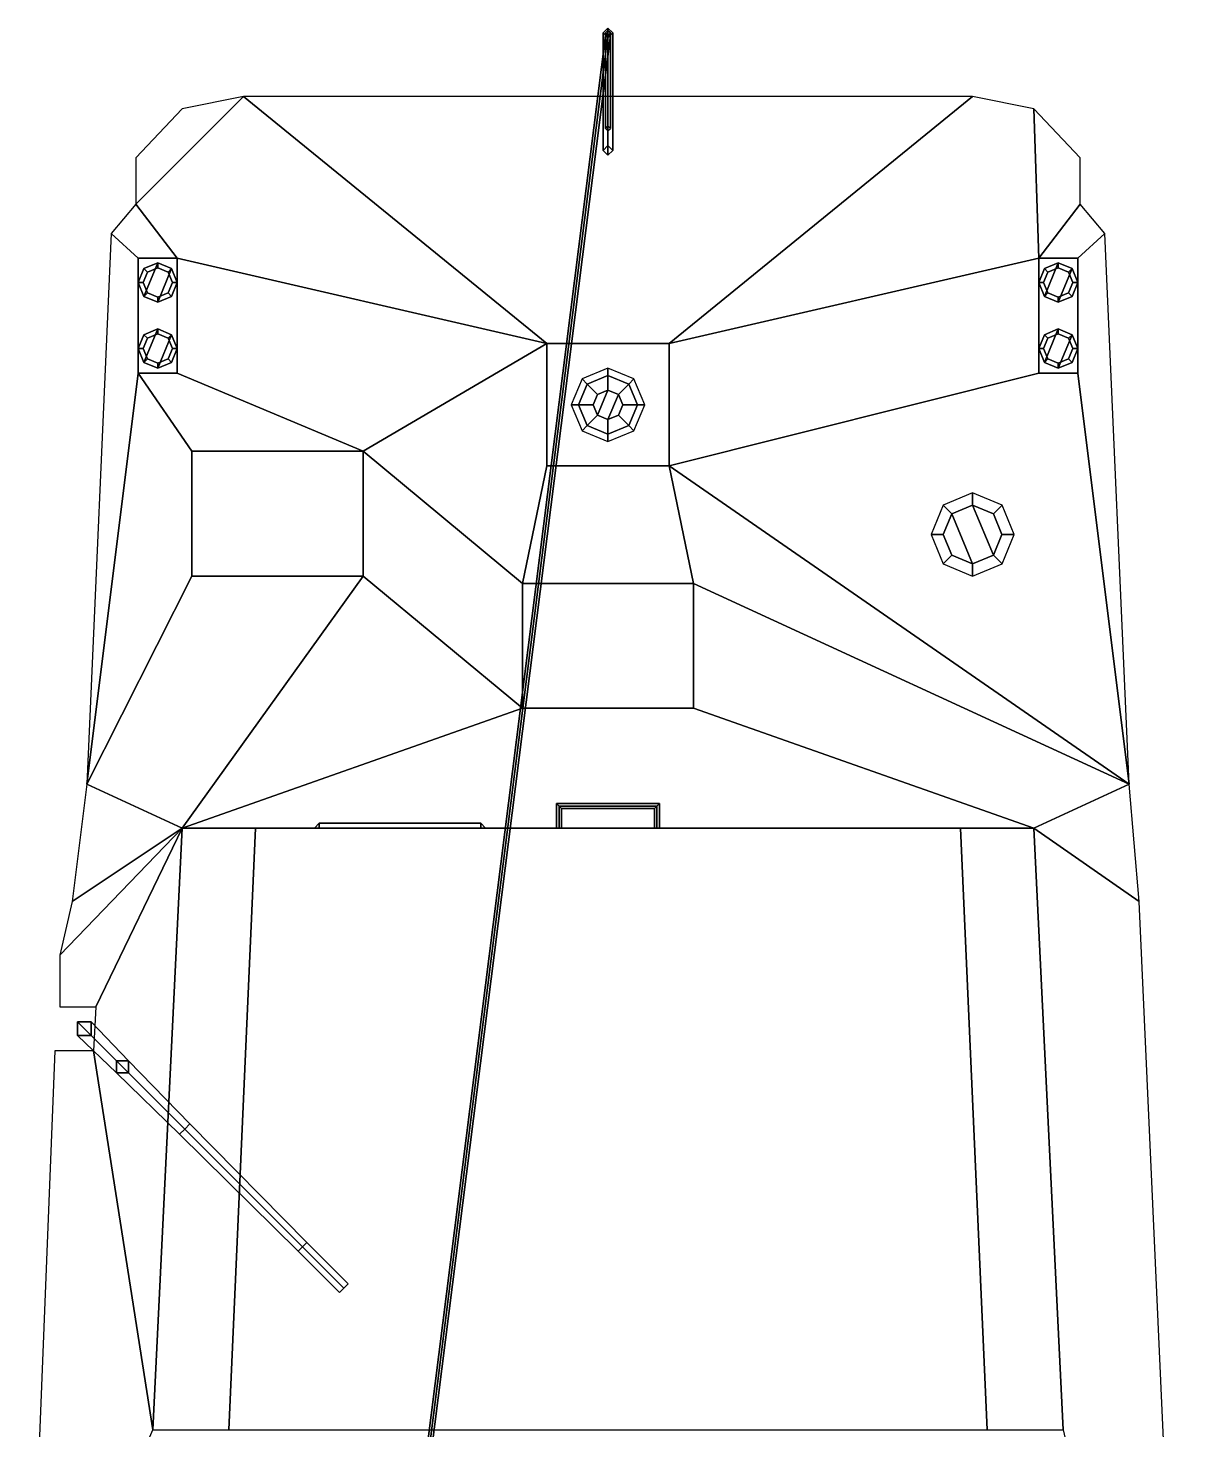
# Model space of a CAD drawing. Extents: x -2.4 to 2.4, y -9.4 to 9.3.
# Drawn here: x -2.37 to 2.37, y 3.6 to 9.33 of the extents above; entities that cross this region are included whole.
import ezdxf

# ---------------------------------------------------------------- set-up
doc = ezdxf.new("R2010")
doc.units = 0
doc.layers.add('SUPERSTRUCTURE', color=3, linetype='CONTINUOUS')

msp = doc.modelspace()

# ---------------------------------------------------------------- linework, layer by layer
at = {"layer": 'SUPERSTRUCTURE'}
for points in [[(0, 9.3, 2.54), (-0.01, 9.3, 2.53), (-1.23, -0.35, 4.94), (-1.22, -0.35, 4.95)], [(-0.01, 9.3, 2.53), (0, 9.3, 2.52), (-1.22, -0.35, 4.93), (-1.23, -0.35, 4.94)], [(0.01, 9.3, 2.53), (0, 9.3, 2.54), (-1.22, -0.35, 4.95), (-1.21, -0.35, 4.94)], [(0, 9.3, 2.52), (0.01, 9.3, 2.53), (-1.21, -0.35, 4.94), (-1.22, -0.35, 4.93)], [(0, 8.85, 0.71), (-0.02, 8.83, 0.71), (-0.02, 9.31, 2.55), (0, 9.33, 2.55)], [(-0.02, 9.31, 2.55), (0, 9.29, 2.55), (0.02, 9.31, 2.55), (0, 9.33, 2.55)], [(-0.02, 8.83, 0.71), (0, 8.81, 0.71), (0, 9.29, 2.55), (-0.02, 9.31, 2.55)], [(0, 8.93, 0.71), (-0.01, 8.92, 0.71), (-0.01, 9.31, 1.96), (0, 9.32, 1.96)], [(0, 9.32, 1.96), (-0.01, 9.31, 1.96), (-0.01, 9.31, 2.52), (0, 9.32, 2.52)], [(-0.01, 8.92, 0.71), (0, 8.91, 0.71), (0, 9.3, 1.96), (-0.01, 9.31, 1.96)], [(-0.01, 9.31, 1.96), (0, 9.3, 1.96), (0, 9.3, 2.52), (-0.01, 9.31, 2.52)], [(0.02, 8.83, 0.71), (0, 8.85, 0.71), (0, 9.33, 2.55), (0.02, 9.31, 2.55)], [(0.01, 8.92, 0.71), (0, 8.93, 0.71), (0, 9.32, 1.96), (0.01, 9.31, 1.96)], [(0.01, 9.31, 1.96), (0, 9.32, 1.96), (0, 9.32, 2.52), (0.01, 9.31, 2.52)], [(0, 8.81, 0.71), (0.02, 8.83, 0.71), (0.02, 9.31, 2.55), (0, 9.29, 2.55)], [(0, 8.91, 0.71), (0.01, 8.92, 0.71), (0.01, 9.31, 1.96), (0, 9.3, 1.96)], [(0, 9.3, 1.96), (0.01, 9.31, 1.96), (0.01, 9.31, 2.52), (0, 9.3, 2.52)], [(-1.49, 9.05, 0.71), (-1.74, 9, 0.71), (-1.93, 8.8, 0.71), (-1.93, 8.61, 0.71)], [(-0.25, 8.04, 0.71), (-1.49, 9.05, 0.71), (-1.93, 8.61, 0.71), (-1.76, 8.39, 0.71)], [(0.25, 8.04, 0.71), (1.49, 9.05, 0.71), (-1.49, 9.05, 0.71), (-0.25, 8.04, 0.71)], [(0.25, 8.04, 0.71), (1.76, 8.39, 0.71), (1.74, 9, 0.71), (1.49, 9.05, 0.71)], [(1.76, 8.39, 0.71), (1.93, 8.61, 0.71), (1.93, 8.8, 0.71), (1.74, 9, 0.71)], [(-1.76, 8.39, 0.71), (-1.93, 8.61, 0.71), (-2.03, 8.49, 0.71), (-1.92, 8.39, 0.71)], [(1.92, 8.39, 0.71), (2.03, 8.49, 0.71), (1.93, 8.61, 0.71), (1.76, 8.39, 0.71)], [(-2.03, 8.49, 0.71), (-2.13, 6.24, 0.71), (-1.92, 7.92, 0.71), (-1.92, 8.39, 0.71)], [(1.92, 7.92, 0.71), (2.13, 6.24, 0.71), (2.03, 8.49, 0.71), (1.92, 8.39, 0.71)], [(-1.76, 8.39, 0.73), (-1.76, 8.39, 0.71), (-1.92, 8.39, 0.71), (-1.92, 8.39, 0.73)], [(-1.92, 8.39, 0.71), (-1.92, 7.92, 0.71), (-1.92, 7.92, 0.73), (-1.92, 8.39, 0.73)], [(-1.92, 8.39, 0.73), (-1.92, 7.92, 0.73), (-1.76, 7.92, 0.73), (-1.76, 8.39, 0.73)], [(-1.8966, 8.2334, 0.83), (-1.84, 8.37, 0.83), (-1.8966, 8.3466, 0.83), (-1.92, 8.29, 0.83)], [(-1.84, 8.21, 0.83), (-1.7834, 8.3466, 0.83), (-1.84, 8.37, 0.83), (-1.8966, 8.2334, 0.83)], [(-1.84, 8.35, 0.81), (-1.8824, 8.3324, 0.81), (-1.8966, 8.3466, 0.83), (-1.84, 8.37, 0.83)], [(-1.7976, 8.3324, 0.81), (-1.84, 8.35, 0.81), (-1.84, 8.37, 0.83), (-1.7834, 8.3466, 0.83)], [(-1.76, 7.92, 0.73), (-1.76, 7.92, 0.71), (-1.76, 8.39, 0.71), (-1.76, 8.39, 0.73)], [(-1.76, 7.92, 0.71), (-1, 7.6, 0.71), (-0.25, 8.04, 0.71), (-1.76, 8.39, 0.71)], [(0.25, 7.54, 0.71), (1.76, 7.92, 0.71), (1.76, 8.39, 0.71), (0.25, 8.04, 0.71)], [(1.76, 8.39, 0.73), (1.76, 7.92, 0.73), (1.92, 7.92, 0.73), (1.92, 8.39, 0.73)], [(1.76, 8.39, 0.71), (1.76, 7.92, 0.71), (1.76, 7.92, 0.73), (1.76, 8.39, 0.73)], [(1.92, 8.39, 0.73), (1.92, 8.39, 0.71), (1.76, 8.39, 0.71), (1.76, 8.39, 0.73)], [(1.7834, 8.2334, 0.83), (1.84, 8.37, 0.83), (1.7834, 8.3466, 0.83), (1.76, 8.29, 0.83)], [(1.84, 8.35, 0.81), (1.7976, 8.3324, 0.81), (1.7834, 8.3466, 0.83), (1.84, 8.37, 0.83)], [(1.84, 8.21, 0.83), (1.8966, 8.3466, 0.83), (1.84, 8.37, 0.83), (1.7834, 8.2334, 0.83)], [(1.8824, 8.3324, 0.81), (1.84, 8.35, 0.81), (1.84, 8.37, 0.83), (1.8966, 8.3466, 0.83)], [(1.92, 7.92, 0.73), (1.92, 7.92, 0.71), (1.92, 8.39, 0.71), (1.92, 8.39, 0.73)], [(-1.8824, 8.3324, 0.81), (-1.9, 8.29, 0.81), (-1.92, 8.29, 0.83), (-1.8966, 8.3466, 0.83)], [(-1.8824, 8.3324, 0.73), (-1.9, 8.29, 0.73), (-1.9, 8.29, 0.81), (-1.8824, 8.3324, 0.81)], [(-1.84, 8.35, 0.73), (-1.8824, 8.3324, 0.73), (-1.8824, 8.3324, 0.81), (-1.84, 8.35, 0.81)], [(-1.7976, 8.3324, 0.73), (-1.84, 8.35, 0.73), (-1.84, 8.35, 0.81), (-1.7976, 8.3324, 0.81)], [(-1.7834, 8.2334, 0.83), (-1.76, 8.29, 0.83), (-1.7834, 8.3466, 0.83), (-1.84, 8.21, 0.83)], [(-1.78, 8.29, 0.81), (-1.7976, 8.3324, 0.81), (-1.7834, 8.3466, 0.83), (-1.76, 8.29, 0.83)], [(-1.78, 8.29, 0.73), (-1.7976, 8.3324, 0.73), (-1.7976, 8.3324, 0.81), (-1.78, 8.29, 0.81)], [(1.7976, 8.3324, 0.81), (1.78, 8.29, 0.81), (1.76, 8.29, 0.83), (1.7834, 8.3466, 0.83)], [(1.7976, 8.3324, 0.73), (1.78, 8.29, 0.73), (1.78, 8.29, 0.81), (1.7976, 8.3324, 0.81)], [(1.84, 8.35, 0.73), (1.7976, 8.3324, 0.73), (1.7976, 8.3324, 0.81), (1.84, 8.35, 0.81)], [(1.8824, 8.3324, 0.73), (1.84, 8.35, 0.73), (1.84, 8.35, 0.81), (1.8824, 8.3324, 0.81)], [(1.8966, 8.2334, 0.83), (1.92, 8.29, 0.83), (1.8966, 8.3466, 0.83), (1.84, 8.21, 0.83)], [(1.9, 8.29, 0.81), (1.8824, 8.3324, 0.81), (1.8966, 8.3466, 0.83), (1.92, 8.29, 0.83)], [(1.9, 8.29, 0.73), (1.8824, 8.3324, 0.73), (1.8824, 8.3324, 0.81), (1.9, 8.29, 0.81)], [(-1.9, 8.29, 0.81), (-1.8824, 8.2476, 0.81), (-1.8966, 8.2334, 0.83), (-1.92, 8.29, 0.83)], [(-1.9, 8.29, 0.73), (-1.8824, 8.2476, 0.73), (-1.8824, 8.2476, 0.81), (-1.9, 8.29, 0.81)], [(-1.7976, 8.2476, 0.73), (-1.78, 8.29, 0.73), (-1.78, 8.29, 0.81), (-1.7976, 8.2476, 0.81)], [(-1.7976, 8.2476, 0.81), (-1.78, 8.29, 0.81), (-1.76, 8.29, 0.83), (-1.7834, 8.2334, 0.83)], [(1.78, 8.29, 0.81), (1.7976, 8.2476, 0.81), (1.7834, 8.2334, 0.83), (1.76, 8.29, 0.83)], [(1.78, 8.29, 0.73), (1.7976, 8.2476, 0.73), (1.7976, 8.2476, 0.81), (1.78, 8.29, 0.81)], [(1.8824, 8.2476, 0.81), (1.9, 8.29, 0.81), (1.92, 8.29, 0.83), (1.8966, 8.2334, 0.83)], [(1.8824, 8.2476, 0.73), (1.9, 8.29, 0.73), (1.9, 8.29, 0.81), (1.8824, 8.2476, 0.81)], [(-1.8824, 8.2476, 0.81), (-1.84, 8.23, 0.81), (-1.84, 8.21, 0.83), (-1.8966, 8.2334, 0.83)], [(-1.8824, 8.2476, 0.73), (-1.84, 8.23, 0.73), (-1.84, 8.23, 0.81), (-1.8824, 8.2476, 0.81)], [(-1.84, 8.23, 0.73), (-1.7976, 8.2476, 0.73), (-1.7976, 8.2476, 0.81), (-1.84, 8.23, 0.81)], [(-1.84, 8.23, 0.81), (-1.7976, 8.2476, 0.81), (-1.7834, 8.2334, 0.83), (-1.84, 8.21, 0.83)], [(1.7976, 8.2476, 0.81), (1.84, 8.23, 0.81), (1.84, 8.21, 0.83), (1.7834, 8.2334, 0.83)], [(1.7976, 8.2476, 0.73), (1.84, 8.23, 0.73), (1.84, 8.23, 0.81), (1.7976, 8.2476, 0.81)], [(1.84, 8.23, 0.81), (1.8824, 8.2476, 0.81), (1.8966, 8.2334, 0.83), (1.84, 8.21, 0.83)], [(1.84, 8.23, 0.73), (1.8824, 8.2476, 0.73), (1.8824, 8.2476, 0.81), (1.84, 8.23, 0.81)], [(-1.8966, 7.9634, 0.83), (-1.84, 8.1, 0.83), (-1.8966, 8.0766, 0.83), (-1.92, 8.02, 0.83)], [(-1.84, 7.94, 0.83), (-1.7834, 8.0766, 0.83), (-1.84, 8.1, 0.83), (-1.8966, 7.9634, 0.83)], [(-1.84, 8.08, 0.81), (-1.8824, 8.0624, 0.81), (-1.8966, 8.0766, 0.83), (-1.84, 8.1, 0.83)], [(-1.84, 8.08, 0.73), (-1.8824, 8.0624, 0.73), (-1.8824, 8.0624, 0.81), (-1.84, 8.08, 0.81)], [(-1.7976, 8.0624, 0.81), (-1.84, 8.08, 0.81), (-1.84, 8.1, 0.83), (-1.7834, 8.0766, 0.83)], [(-1.7976, 8.0624, 0.73), (-1.84, 8.08, 0.73), (-1.84, 8.08, 0.81), (-1.7976, 8.0624, 0.81)], [(1.7834, 7.9634, 0.83), (1.84, 8.1, 0.83), (1.7834, 8.0766, 0.83), (1.76, 8.02, 0.83)], [(1.84, 7.94, 0.83), (1.8966, 8.0766, 0.83), (1.84, 8.1, 0.83), (1.7834, 7.9634, 0.83)], [(1.84, 8.08, 0.81), (1.7976, 8.0624, 0.81), (1.7834, 8.0766, 0.83), (1.84, 8.1, 0.83)], [(1.84, 8.08, 0.73), (1.7976, 8.0624, 0.73), (1.7976, 8.0624, 0.81), (1.84, 8.08, 0.81)], [(1.8824, 8.0624, 0.81), (1.84, 8.08, 0.81), (1.84, 8.1, 0.83), (1.8966, 8.0766, 0.83)], [(1.8824, 8.0624, 0.73), (1.84, 8.08, 0.73), (1.84, 8.08, 0.81), (1.8824, 8.0624, 0.81)], [(-1.8824, 8.0624, 0.81), (-1.9, 8.02, 0.81), (-1.92, 8.02, 0.83), (-1.8966, 8.0766, 0.83)], [(-1.8824, 8.0624, 0.73), (-1.9, 8.02, 0.73), (-1.9, 8.02, 0.81), (-1.8824, 8.0624, 0.81)], [(-1.7834, 7.9634, 0.83), (-1.76, 8.02, 0.83), (-1.7834, 8.0766, 0.83), (-1.84, 7.94, 0.83)], [(-1.78, 8.02, 0.81), (-1.7976, 8.0624, 0.81), (-1.7834, 8.0766, 0.83), (-1.76, 8.02, 0.83)], [(-1.78, 8.02, 0.73), (-1.7976, 8.0624, 0.73), (-1.7976, 8.0624, 0.81), (-1.78, 8.02, 0.81)], [(-0.35, 7.06, 0.71), (-0.25, 7.54, 0.71), (-0.25, 8.04, 0.71), (-1, 7.6, 0.71)], [(-0.25, 8.04, 0.71), (-0.25, 7.54, 0.71), (-0.25, 7.54, 0.74), (-0.25, 8.04, 0.74)], [(0.25, 8.04, 0.74), (0.25, 8.04, 0.71), (-0.25, 8.04, 0.71), (-0.25, 8.04, 0.74)], [(-0.25, 8.04, 0.74), (-0.25, 7.54, 0.74), (0.25, 7.54, 0.74), (0.25, 8.04, 0.74)], [(0.25, 7.54, 0.74), (0.25, 7.54, 0.71), (0.25, 8.04, 0.71), (0.25, 8.04, 0.74)], [(1.7976, 8.0624, 0.81), (1.78, 8.02, 0.81), (1.76, 8.02, 0.83), (1.7834, 8.0766, 0.83)], [(1.7976, 8.0624, 0.73), (1.78, 8.02, 0.73), (1.78, 8.02, 0.81), (1.7976, 8.0624, 0.81)], [(1.8966, 7.9634, 0.83), (1.92, 8.02, 0.83), (1.8966, 8.0766, 0.83), (1.84, 7.94, 0.83)], [(1.9, 8.02, 0.81), (1.8824, 8.0624, 0.81), (1.8966, 8.0766, 0.83), (1.92, 8.02, 0.83)], [(1.9, 8.02, 0.73), (1.8824, 8.0624, 0.73), (1.8824, 8.0624, 0.81), (1.9, 8.02, 0.81)], [(-1.9, 8.02, 0.81), (-1.8824, 7.9776, 0.81), (-1.8966, 7.9634, 0.83), (-1.92, 8.02, 0.83)], [(-1.9, 8.02, 0.73), (-1.8824, 7.9776, 0.73), (-1.8824, 7.9776, 0.81), (-1.9, 8.02, 0.81)], [(-1.8824, 7.9776, 0.81), (-1.84, 7.96, 0.81), (-1.84, 7.94, 0.83), (-1.8966, 7.9634, 0.83)], [(-1.8824, 7.9776, 0.73), (-1.84, 7.96, 0.73), (-1.84, 7.96, 0.81), (-1.8824, 7.9776, 0.81)], [(-1.84, 7.96, 0.73), (-1.7976, 7.9776, 0.73), (-1.7976, 7.9776, 0.81), (-1.84, 7.96, 0.81)], [(-1.84, 7.96, 0.81), (-1.7976, 7.9776, 0.81), (-1.7834, 7.9634, 0.83), (-1.84, 7.94, 0.83)], [(-1.7976, 7.9776, 0.73), (-1.78, 8.02, 0.73), (-1.78, 8.02, 0.81), (-1.7976, 7.9776, 0.81)], [(-1.7976, 7.9776, 0.81), (-1.78, 8.02, 0.81), (-1.76, 8.02, 0.83), (-1.7834, 7.9634, 0.83)], [(1.78, 8.02, 0.81), (1.7976, 7.9776, 0.81), (1.7834, 7.9634, 0.83), (1.76, 8.02, 0.83)], [(1.78, 8.02, 0.73), (1.7976, 7.9776, 0.73), (1.7976, 7.9776, 0.81), (1.78, 8.02, 0.81)], [(1.7976, 7.9776, 0.81), (1.84, 7.96, 0.81), (1.84, 7.94, 0.83), (1.7834, 7.9634, 0.83)], [(1.7976, 7.9776, 0.73), (1.84, 7.96, 0.73), (1.84, 7.96, 0.81), (1.7976, 7.9776, 0.81)], [(1.84, 7.96, 0.73), (1.8824, 7.9776, 0.73), (1.8824, 7.9776, 0.81), (1.84, 7.96, 0.81)], [(1.84, 7.96, 0.81), (1.8824, 7.9776, 0.81), (1.8966, 7.9634, 0.83), (1.84, 7.94, 0.83)], [(1.8824, 7.9776, 0.73), (1.9, 8.02, 0.73), (1.9, 8.02, 0.81), (1.8824, 7.9776, 0.81)], [(1.8824, 7.9776, 0.81), (1.9, 8.02, 0.81), (1.92, 8.02, 0.83), (1.8966, 7.9634, 0.83)], [(-1.92, 7.92, 0.71), (-2.13, 6.24, 0.71), (-1.7, 7.09, 0.71), (-1.7, 7.6, 0.71)], [(-1.92, 7.92, 0.73), (-1.92, 7.92, 0.71), (-1.76, 7.92, 0.71), (-1.76, 7.92, 0.73)], [(-1.92, 7.92, 0.71), (-1.7, 7.6, 0.71), (-1, 7.6, 0.71), (-1.76, 7.92, 0.71)], [(0, 7.94, 0.74), (-0.1061, 7.8961, 0.74), (-0.0849, 7.8749, 0.78), (0, 7.91, 0.78)], [(0, 7.91, 0.78), (-0.0849, 7.8749, 0.78), (-0.0424, 7.8324, 0.95), (0, 7.85, 0.95)], [(0.1061, 7.8961, 0.74), (0, 7.94, 0.74), (0, 7.91, 0.78), (0.0849, 7.8749, 0.78)], [(0.0849, 7.8749, 0.78), (0, 7.91, 0.78), (0, 7.85, 0.95), (0.0424, 7.8324, 0.95)], [(1.76, 7.92, 0.71), (0.25, 7.54, 0.71), (2.13, 6.24, 0.71), (1.92, 7.92, 0.71)], [(1.76, 7.92, 0.73), (1.76, 7.92, 0.71), (1.92, 7.92, 0.71), (1.92, 7.92, 0.73)], [(-0.1061, 7.8961, 0.74), (-0.15, 7.79, 0.74), (-0.12, 7.79, 0.78), (-0.0849, 7.8749, 0.78)], [(-0.0849, 7.8749, 0.78), (-0.12, 7.79, 0.78), (-0.06, 7.79, 0.95), (-0.0424, 7.8324, 0.95)], [(0.12, 7.79, 0.78), (0.0849, 7.8749, 0.78), (0.0424, 7.8324, 0.95), (0.06, 7.79, 0.95)], [(0.15, 7.79, 0.74), (0.1061, 7.8961, 0.74), (0.0849, 7.8749, 0.78), (0.12, 7.79, 0.78)], [(-0.0424, 7.7476, 1.01), (0, 7.85, 1.01), (-0.0424, 7.8324, 1.01), (-0.06, 7.79, 1.01)], [(-0.0424, 7.8324, 0.95), (-0.06, 7.79, 0.95), (-0.06, 7.79, 1.01), (-0.0424, 7.8324, 1.01)], [(0, 7.85, 0.95), (-0.0424, 7.8324, 0.95), (-0.0424, 7.8324, 1.01), (0, 7.85, 1.01)], [(0, 7.73, 1.01), (0.0424, 7.8324, 1.01), (0, 7.85, 1.01), (-0.0424, 7.7476, 1.01)], [(0.0424, 7.8324, 0.95), (0, 7.85, 0.95), (0, 7.85, 1.01), (0.0424, 7.8324, 1.01)], [(0.0424, 7.7476, 1.01), (0.06, 7.79, 1.01), (0.0424, 7.8324, 1.01), (0, 7.73, 1.01)], [(0.06, 7.79, 0.95), (0.0424, 7.8324, 0.95), (0.0424, 7.8324, 1.01), (0.06, 7.79, 1.01)], [(-0.15, 7.79, 0.74), (-0.1061, 7.6839, 0.74), (-0.0849, 7.7051, 0.78), (-0.12, 7.79, 0.78)], [(-0.12, 7.79, 0.78), (-0.0849, 7.7051, 0.78), (-0.0424, 7.7476, 0.95), (-0.06, 7.79, 0.95)], [(-0.0849, 7.7051, 0.78), (0, 7.67, 0.78), (0, 7.73, 0.95), (-0.0424, 7.7476, 0.95)], [(-0.06, 7.79, 0.95), (-0.0424, 7.7476, 0.95), (-0.0424, 7.7476, 1.01), (-0.06, 7.79, 1.01)], [(-0.0424, 7.7476, 0.95), (0, 7.73, 0.95), (0, 7.73, 1.01), (-0.0424, 7.7476, 1.01)], [(0, 7.67, 0.78), (0.0849, 7.7051, 0.78), (0.0424, 7.7476, 0.95), (0, 7.73, 0.95)], [(0, 7.73, 0.95), (0.0424, 7.7476, 0.95), (0.0424, 7.7476, 1.01), (0, 7.73, 1.01)], [(0.0849, 7.7051, 0.78), (0.12, 7.79, 0.78), (0.06, 7.79, 0.95), (0.0424, 7.7476, 0.95)], [(0.0424, 7.7476, 0.95), (0.06, 7.79, 0.95), (0.06, 7.79, 1.01), (0.0424, 7.7476, 1.01)], [(0.1061, 7.6839, 0.74), (0.15, 7.79, 0.74), (0.12, 7.79, 0.78), (0.0849, 7.7051, 0.78)], [(-0.1061, 7.6839, 0.74), (0, 7.64, 0.74), (0, 7.67, 0.78), (-0.0849, 7.7051, 0.78)], [(0, 7.64, 0.74), (0.1061, 7.6839, 0.74), (0.0849, 7.7051, 0.78), (0, 7.67, 0.78)], [(-1.7, 7.6, 0.77), (-1.7, 7.09, 0.77), (-1, 7.09, 0.77), (-1, 7.6, 0.77)], [(-1.7, 7.6, 0.71), (-1.7, 7.09, 0.71), (-1.7, 7.09, 0.77), (-1.7, 7.6, 0.77)], [(-1, 7.6, 0.77), (-1, 7.6, 0.71), (-1.7, 7.6, 0.71), (-1.7, 7.6, 0.77)], [(-1, 7.09, 0.77), (-1, 7.09, 0.71), (-1, 7.6, 0.71), (-1, 7.6, 0.77)], [(-1, 7.09, 0.71), (-0.35, 6.55, 0.71), (-0.35, 7.06, 0.71), (-1, 7.6, 0.71)], [(0.35, 7.06, 0.71), (0.25, 7.54, 0.71), (-0.25, 7.54, 0.71), (-0.35, 7.06, 0.71)], [(-0.25, 7.54, 0.74), (-0.25, 7.54, 0.71), (0.25, 7.54, 0.71), (0.25, 7.54, 0.74)], [(2.13, 6.24, 0.71), (2.13, 6.24, 0.71), (0.25, 7.54, 0.71), (0.35, 7.06, 0.71)], [(1.49, 7.43, 0.73), (1.3698, 7.3802, 0.73), (1.4051, 7.3449, 0.78), (1.49, 7.38, 0.78)], [(1.6102, 7.3802, 0.73), (1.49, 7.43, 0.73), (1.49, 7.38, 0.78), (1.5749, 7.3449, 0.78)], [(1.3698, 7.3802, 0.73), (1.32, 7.26, 0.73), (1.37, 7.26, 0.78), (1.4051, 7.3449, 0.78)], [(1.4051, 7.3449, 0.71), (1.37, 7.26, 0.71), (1.37, 7.26, 0.73), (1.4051, 7.3449, 0.73)], [(1.37, 7.26, 0.78), (1.4051, 7.1751, 0.78), (1.49, 7.14, 0.78), (1.4051, 7.3449, 0.78)], [(1.49, 7.38, 0.71), (1.4051, 7.3449, 0.71), (1.4051, 7.3449, 0.73), (1.49, 7.38, 0.73)], [(1.4051, 7.3449, 0.78), (1.49, 7.14, 0.78), (1.5749, 7.1751, 0.78), (1.49, 7.38, 0.78)], [(1.5749, 7.3449, 0.71), (1.49, 7.38, 0.71), (1.49, 7.38, 0.73), (1.5749, 7.3449, 0.73)], [(1.49, 7.38, 0.78), (1.5749, 7.1751, 0.78), (1.61, 7.26, 0.78), (1.5749, 7.3449, 0.78)], [(1.66, 7.26, 0.73), (1.6102, 7.3802, 0.73), (1.5749, 7.3449, 0.78), (1.61, 7.26, 0.78)], [(1.61, 7.26, 0.71), (1.5749, 7.3449, 0.71), (1.5749, 7.3449, 0.73), (1.61, 7.26, 0.73)], [(1.32, 7.26, 0.73), (1.3698, 7.1398, 0.73), (1.4051, 7.1751, 0.78), (1.37, 7.26, 0.78)], [(1.37, 7.26, 0.71), (1.4051, 7.1751, 0.71), (1.4051, 7.1751, 0.73), (1.37, 7.26, 0.73)], [(1.6102, 7.1398, 0.73), (1.66, 7.26, 0.73), (1.61, 7.26, 0.78), (1.5749, 7.1751, 0.78)], [(1.5749, 7.1751, 0.71), (1.61, 7.26, 0.71), (1.61, 7.26, 0.73), (1.5749, 7.1751, 0.73)], [(1.3698, 7.1398, 0.73), (1.49, 7.09, 0.73), (1.49, 7.14, 0.78), (1.4051, 7.1751, 0.78)], [(1.4051, 7.1751, 0.71), (1.49, 7.14, 0.71), (1.49, 7.14, 0.73), (1.4051, 7.1751, 0.73)], [(1.49, 7.09, 0.73), (1.6102, 7.1398, 0.73), (1.5749, 7.1751, 0.78), (1.49, 7.14, 0.78)], [(1.49, 7.14, 0.71), (1.5749, 7.1751, 0.71), (1.5749, 7.1751, 0.73), (1.49, 7.14, 0.73)], [(-1.7, 7.09, 0.71), (-2.13, 6.24, 0.71), (-1.74, 6.06, 0.71), (-1, 7.09, 0.71)], [(-1.74, 6.06, 0.71), (-1.74, 6.06, 0.71), (-0.35, 6.55, 0.71), (-1, 7.09, 0.71)], [(-1.7, 7.09, 0.77), (-1.7, 7.09, 0.71), (-1, 7.09, 0.71), (-1, 7.09, 0.77)], [(-0.35, 7.06, 0.71), (-0.35, 6.55, 0.71), (-0.35, 6.55, 0.77), (-0.35, 7.06, 0.77)], [(0.35, 7.06, 0.77), (0.35, 7.06, 0.71), (-0.35, 7.06, 0.71), (-0.35, 7.06, 0.77)], [(-0.35, 7.06, 0.77), (-0.35, 6.55, 0.77), (0.35, 6.55, 0.77), (0.35, 7.06, 0.77)], [(0.35, 6.55, 0.77), (0.35, 6.55, 0.71), (0.35, 7.06, 0.71), (0.35, 7.06, 0.77)], [(0.35, 6.55, 0.71), (1.74, 6.06, 0.71), (2.13, 6.24, 0.71), (0.35, 7.06, 0.71)], [(-0.35, 6.55, 0.71), (-1.74, 6.06, 0.71), (1.74, 6.06, 0.71), (0.35, 6.55, 0.71)], [(-0.35, 6.55, 0.77), (-0.35, 6.55, 0.71), (0.35, 6.55, 0.71), (0.35, 6.55, 0.77)], [(-1.74, 6.06, 0.71), (-1.74, 6.06, 0.71), (-2.13, 6.24, 0.71), (-2.19, 5.76, 0.71)], [(1.74, 6.06, 0.71), (2.17, 5.76, 0.71), (2.13, 6.24, 0.71), (1.74, 6.06, 0.71)], [(-0.2, 6.15, 0.91), (-0.21, 6.16, 0.9), (-0.21, 6.06, 0.9), (-0.2, 6.06, 0.91)], [(-0.21, 6.16, 0.9), (-0.2, 6.15, 0.89), (-0.2, 6.06, 0.89), (-0.21, 6.06, 0.9)], [(-0.21, 6.16, 0.9), (-0.2, 6.15, 0.91), (0.2, 6.15, 0.91), (0.21, 6.16, 0.9)], [(-0.2, 6.15, 0.89), (-0.21, 6.16, 0.9), (0.21, 6.16, 0.9), (0.2, 6.15, 0.89)], [(-0.2, 6.15, 1.81), (-0.21, 6.16, 1.8), (-0.21, 6.06, 1.8), (-0.2, 6.06, 1.81)], [(-0.21, 6.16, 1.8), (-0.2, 6.15, 1.79), (-0.2, 6.06, 1.79), (-0.21, 6.06, 1.8)], [(-0.21, 6.16, 1.8), (-0.2, 6.15, 1.81), (0.2, 6.15, 1.81), (0.21, 6.16, 1.8)], [(-0.2, 6.15, 1.79), (-0.21, 6.16, 1.8), (0.21, 6.16, 1.8), (0.2, 6.15, 1.79)], [(-0.21, 6.16, 1.2), (-0.2, 6.15, 1.21), (0.2, 6.15, 1.21), (0.21, 6.16, 1.2)], [(-0.2, 6.15, 1.19), (-0.21, 6.16, 1.2), (0.21, 6.16, 1.2), (0.2, 6.15, 1.19)], [(-0.2, 6.15, 1.21), (-0.21, 6.16, 1.2), (-0.21, 6.06, 1.2), (-0.2, 6.06, 1.21)], [(-0.21, 6.16, 1.2), (-0.2, 6.15, 1.19), (-0.2, 6.06, 1.19), (-0.21, 6.06, 1.2)], [(-0.2, 6.15, 1.51), (-0.21, 6.16, 1.5), (-0.21, 6.06, 1.5), (-0.2, 6.06, 1.51)], [(-0.21, 6.16, 1.5), (-0.2, 6.15, 1.49), (-0.2, 6.06, 1.49), (-0.21, 6.06, 1.5)], [(-0.21, 6.16, 1.5), (-0.2, 6.15, 1.51), (0.2, 6.15, 1.51), (0.21, 6.16, 1.5)], [(-0.2, 6.15, 1.49), (-0.21, 6.16, 1.5), (0.21, 6.16, 1.5), (0.2, 6.15, 1.49)], [(-0.19, 6.14, 0.9), (-0.2, 6.15, 0.91), (-0.2, 6.06, 0.91), (-0.19, 6.06, 0.9)], [(-0.2, 6.15, 0.89), (-0.19, 6.14, 0.9), (-0.19, 6.06, 0.9), (-0.2, 6.06, 0.89)], [(-0.2, 6.15, 0.91), (-0.19, 6.14, 0.9), (0.19, 6.14, 0.9), (0.2, 6.15, 0.91)], [(-0.19, 6.14, 0.9), (-0.2, 6.15, 0.89), (0.2, 6.15, 0.89), (0.19, 6.14, 0.9)], [(-0.19, 6.14, 1.8), (-0.2, 6.15, 1.81), (-0.2, 6.06, 1.81), (-0.19, 6.06, 1.8)], [(-0.2, 6.15, 1.79), (-0.19, 6.14, 1.8), (-0.19, 6.06, 1.8), (-0.2, 6.06, 1.79)], [(-0.2, 6.15, 1.81), (-0.19, 6.14, 1.8), (0.19, 6.14, 1.8), (0.2, 6.15, 1.81)], [(-0.19, 6.14, 1.8), (-0.2, 6.15, 1.79), (0.2, 6.15, 1.79), (0.19, 6.14, 1.8)], [(-0.2, 6.15, 1.21), (-0.19, 6.14, 1.2), (0.19, 6.14, 1.2), (0.2, 6.15, 1.21)], [(-0.19, 6.14, 1.2), (-0.2, 6.15, 1.19), (0.2, 6.15, 1.19), (0.19, 6.14, 1.2)], [(-0.19, 6.14, 1.2), (-0.2, 6.15, 1.21), (-0.2, 6.06, 1.21), (-0.19, 6.06, 1.2)], [(-0.2, 6.15, 1.19), (-0.19, 6.14, 1.2), (-0.19, 6.06, 1.2), (-0.2, 6.06, 1.19)], [(-0.19, 6.14, 1.5), (-0.2, 6.15, 1.51), (-0.2, 6.06, 1.51), (-0.19, 6.06, 1.5)], [(-0.2, 6.15, 1.49), (-0.19, 6.14, 1.5), (-0.19, 6.06, 1.5), (-0.2, 6.06, 1.49)], [(-0.2, 6.15, 1.51), (-0.19, 6.14, 1.5), (0.19, 6.14, 1.5), (0.2, 6.15, 1.51)], [(-0.19, 6.14, 1.5), (-0.2, 6.15, 1.49), (0.2, 6.15, 1.49), (0.19, 6.14, 1.5)], [(0.2, 6.15, 0.91), (0.19, 6.14, 0.9), (0.19, 6.06, 0.9), (0.2, 6.06, 0.91)], [(0.19, 6.14, 0.9), (0.2, 6.15, 0.89), (0.2, 6.06, 0.89), (0.19, 6.06, 0.9)], [(0.2, 6.15, 1.81), (0.19, 6.14, 1.8), (0.19, 6.06, 1.8), (0.2, 6.06, 1.81)], [(0.19, 6.14, 1.8), (0.2, 6.15, 1.79), (0.2, 6.06, 1.79), (0.19, 6.06, 1.8)], [(0.2, 6.15, 1.21), (0.19, 6.14, 1.2), (0.19, 6.06, 1.2), (0.2, 6.06, 1.21)], [(0.19, 6.14, 1.2), (0.2, 6.15, 1.19), (0.2, 6.06, 1.19), (0.19, 6.06, 1.2)], [(0.2, 6.15, 1.51), (0.19, 6.14, 1.5), (0.19, 6.06, 1.5), (0.2, 6.06, 1.51)], [(0.19, 6.14, 1.5), (0.2, 6.15, 1.49), (0.2, 6.06, 1.49), (0.19, 6.06, 1.5)], [(0.21, 6.16, 0.9), (0.2, 6.15, 0.91), (0.2, 6.06, 0.91), (0.21, 6.06, 0.9)], [(0.2, 6.15, 0.89), (0.21, 6.16, 0.9), (0.21, 6.06, 0.9), (0.2, 6.06, 0.89)], [(0.21, 6.16, 1.8), (0.2, 6.15, 1.81), (0.2, 6.06, 1.81), (0.21, 6.06, 1.8)], [(0.2, 6.15, 1.79), (0.21, 6.16, 1.8), (0.21, 6.06, 1.8), (0.2, 6.06, 1.79)], [(0.21, 6.16, 1.2), (0.2, 6.15, 1.21), (0.2, 6.06, 1.21), (0.21, 6.06, 1.2)], [(0.2, 6.15, 1.19), (0.21, 6.16, 1.2), (0.21, 6.06, 1.2), (0.2, 6.06, 1.19)], [(0.21, 6.16, 1.5), (0.2, 6.15, 1.51), (0.2, 6.06, 1.51), (0.21, 6.06, 1.5)], [(0.2, 6.15, 1.49), (0.21, 6.16, 1.5), (0.21, 6.06, 1.5), (0.2, 6.06, 1.49)], [(-1.2, 6.06, 0.81), (-1.2, 6.06, 1.75), (-1.18, 6.08, 1.75), (-1.18, 6.08, 0.81)], [(-1.18, 6.08, 1.75), (-1.2, 6.06, 1.75), (-1.18, 6.06, 1.77), (-1.18, 6.08, 1.75)], [(-1.18, 6.06, 0.79), (-1.2, 6.06, 0.81), (-1.18, 6.08, 0.81)], [(-1.18, 6.08, 0.81), (-1.18, 6.08, 1.75), (-0.52, 6.08, 1.75), (-0.52, 6.08, 0.81)], [(-1.18, 6.08, 1.75), (-1.18, 6.06, 1.77), (-0.52, 6.06, 1.77), (-0.52, 6.08, 1.75)], [(-1.18, 6.06, 0.79), (-1.18, 6.08, 0.81), (-0.52, 6.08, 0.81), (-0.52, 6.06, 0.79)], [(-0.52, 6.08, 0.81), (-0.52, 6.08, 1.75), (-0.5, 6.06, 1.75), (-0.5, 6.06, 0.81)], [(-0.52, 6.08, 0.81), (-0.52, 6.08, 0.81), (-0.5, 6.06, 0.81), (-0.52, 6.06, 0.79)], [(-0.52, 6.08, 1.75), (-0.52, 6.06, 1.77), (-0.5, 6.06, 1.75), (-0.52, 6.08, 1.75)], [(-2.0925, 5.33, 0.71), (-1.74, 6.06, 0.71), (-2.24, 5.54, 0.71), (-2.24, 5.33, 0.71)], [(-1.74, 6.06, 0.71), (-1.74, 6.06, 0.71), (-2.19, 5.76, 0.71), (-2.24, 5.54, 0.71)], [(-1.86, 3.6, 0.71), (-1.74, 6.06, 0.71), (-2.0925, 5.33, 0.71), (-2.1019, 5.15, 0.71)], [(-1.74, 6.06, 0.71), (-1.86, 3.6, 0.71), (-1.55, 3.6, 1.87), (-1.44, 6.06, 1.87)], [(-1.74, 6.06, 0.71), (-1.44, 6.06, 1.87), (-1.2, 6.06, 1.75), (-1.2, 6.06, 0.81)], [(-1.18, 6.06, 0.79), (-1.74, 6.06, 0.71), (-1.2, 6.06, 0.81)], [(-1.74, 6.06, 0.71), (-1.18, 6.06, 0.79), (-0.52, 6.06, 0.79), (1.74, 6.06, 0.71)], [(-1.44, 6.06, 1.87), (-1.55, 3.6, 1.87), (1.55, 3.6, 1.87), (1.44, 6.06, 1.87)], [(1.44, 6.06, 1.87), (-0.52, 6.06, 1.77), (-1.18, 6.06, 1.77), (-1.44, 6.06, 1.87)], [(-1.2, 6.06, 1.75), (-1.44, 6.06, 1.87), (-1.18, 6.06, 1.77), (-1.2, 6.06, 1.75)], [(-0.5, 6.06, 1.75), (-0.52, 6.06, 1.77), (1.44, 6.06, 1.87), (-0.5, 6.06, 1.75)], [(-0.5, 6.06, 0.81), (-0.5, 6.06, 0.81), (1.74, 6.06, 0.71), (-0.52, 6.06, 0.79)], [(-0.5, 6.06, 0.81), (-0.5, 6.06, 1.75), (1.44, 6.06, 1.87), (1.74, 6.06, 0.71)], [(1.55, 3.6, 1.87), (1.86, 3.6, 0.71), (1.74, 6.06, 0.71), (1.44, 6.06, 1.87)], [(1.86, 3.6, 0.71), (2.37, 1.36, 0.71), (2.17, 5.76, 0.71), (1.74, 6.06, 0.71)], [(-2.1683, 5.2683, 0.54), (-2.1683, 5.2117, 0.54), (-2.1683, 5.2117, 2.17), (-2.1683, 5.2683, 2.17)], [(-2.1117, 5.2683, 0.54), (-2.1683, 5.2683, 0.54), (-2.1683, 5.2683, 2.17), (-2.1117, 5.2683, 2.17)], [(-2.1683, 5.2683, 2.17), (-2.1683, 5.2117, 2.17), (-2.0092, 5.0597, 2.6), (-2.0092, 5.1092, 2.6)], [(-2.1117, 5.2683, 2.17), (-2.1683, 5.2683, 2.17), (-2.0092, 5.1092, 2.6), (-1.9597, 5.1092, 2.6)], [(-2.1117, 5.2117, 0.54), (-2.1117, 5.2683, 0.54), (-2.1117, 5.2683, 2.17), (-2.1117, 5.2117, 2.17)], [(-2.1117, 5.2117, 2.17), (-2.1117, 5.2683, 2.17), (-1.9597, 5.1092, 2.6), (-1.9597, 5.0597, 2.6)], [(-2.1683, 5.2117, 0.54), (-2.1117, 5.2117, 0.54), (-2.1117, 5.2117, 2.17), (-2.1683, 5.2117, 2.17)], [(-2.1683, 5.2117, 2.17), (-2.1117, 5.2117, 2.17), (-1.9597, 5.0597, 2.6), (-2.0092, 5.0597, 2.6)], [(-1.86, 3.6, 0.71), (-2.1019, 5.15, 0.71), (-2.26, 5.15, 0.71), (-2.37, 2.41, 0.71)], [(-2.0092, 5.1092, 2.6), (-2.0092, 5.0597, 2.6), (-1.7511, 4.8087, 2.85), (-1.7299, 4.8299, 2.88)], [(-1.9597, 5.1092, 2.6), (-2.0092, 5.1092, 2.6), (-1.7299, 4.8299, 2.88), (-1.7087, 4.8511, 2.85)], [(-1.9597, 5.0597, 2.6), (-1.9597, 5.1092, 2.6), (-1.7087, 4.8511, 2.85), (-1.7299, 4.8299, 2.82)], [(-2.0092, 5.0597, 2.6), (-1.9597, 5.0597, 2.6), (-1.7299, 4.8299, 2.82), (-1.7511, 4.8087, 2.85)], [(-1.7299, 4.8299, 2.88), (-1.7511, 4.8087, 2.85), (-1.2667, 4.3314, 2.97), (-1.249, 4.349, 2.995)], [(-1.7511, 4.8087, 2.85), (-1.7299, 4.8299, 2.82), (-1.249, 4.349, 2.945), (-1.2667, 4.3314, 2.97)], [(-1.7087, 4.8511, 2.85), (-1.7299, 4.8299, 2.88), (-1.249, 4.349, 2.995), (-1.2314, 4.3667, 2.97)], [(-1.7299, 4.8299, 2.82), (-1.7087, 4.8511, 2.85), (-1.2314, 4.3667, 2.97), (-1.249, 4.349, 2.945)], [(-1.0617, 4.197, 2.97), (-1.0793, 4.1793, 2.945), (-1.249, 4.349, 2.945), (-1.2314, 4.3667, 2.97)], [(-1.0793, 4.1793, 2.995), (-1.0617, 4.197, 2.97), (-1.2314, 4.3667, 2.97), (-1.249, 4.349, 2.995)], [(-1.0793, 4.1793, 2.945), (-1.097, 4.1617, 2.97), (-1.2667, 4.3314, 2.97), (-1.249, 4.349, 2.945)], [(-1.097, 4.1617, 2.97), (-1.0793, 4.1793, 2.995), (-1.249, 4.349, 2.995), (-1.2667, 4.3314, 2.97)], [(-1.097, 4.1617, 2.97), (-1.0793, 4.1793, 2.945), (-1.0617, 4.197, 2.97), (-1.0793, 4.1793, 2.995)]]:
    msp.add_3dface(points, dxfattribs=at)

doc.saveas('drawing.dxf')
